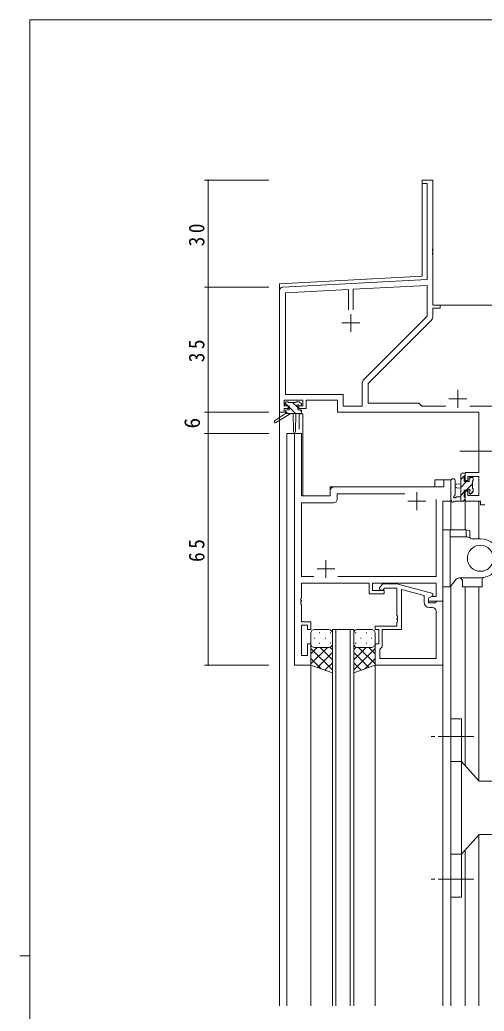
# Model space of a CAD drawing. Units: millimetres on the paper. Extents: x -397 to 397, y -282 to 282.
# Drawn here: x -396.7 to -266.5, y 1.3 to 279.3 of the extents above; entities that cross this region are included whole.
import ezdxf
from ezdxf.enums import TextEntityAlignment as Align

# ---------------------------------------------------------------- set-up
doc = ezdxf.new("R2010")
doc.units = ezdxf.units.MM
doc.linetypes.add('USER2', pattern=[13, 10, -1, 1, -1])
for name, color, linetype, lineweight in [('0-1_YKK_ZWAK', 7, 'Continuous', 18), ('0-3_YKK_11', 7, 'Continuous', 18), ('0-4_YKK_12', 2, 'Continuous', 18), ('0-5_YKK_13', 4, 'Continuous', 18), ('0-6_YKK_D', 6, 'Continuous', 18)]:
    doc.layers.add(name, color=color, linetype=linetype, lineweight=lineweight)
doc.styles.add('ＭＳ ゴシック', font='')
doc.styles.get('ＭＳ ゴシック').set_extended_font_data('MS Gothic')

msp = doc.modelspace()

# ---------------------------------------------------------------- linework, layer by layer
at = {"layer": '0-1_YKK_ZWAK'}
for p, q in [((-393.908, -245.7), (-393.908, 279.3)), ((376.092, 279.3), (-393.908, 279.3)), ((-396.708, 16.8), (-393.908, 16.8))]:
    msp.add_line(p, q, dxfattribs=at)
at = {"layer": '0-3_YKK_11'}
for p, q in [((-283.908, 234.3), (-283.908, 233.4)), ((-280.908, 234.3), (-283.908, 234.3)), ((-280.908, 215.258), (-280.908, 234.3)), ((-283.908, 233.4), (-282.538, 233.4)), ((-282.538, 233.4), (-282.538, 206.468)), ((-281.028, 215.075), (-280.908, 215.258)), ((-281.028, 214.525), (-281.028, 215.075)), ((-280.908, 214.342), (-281.028, 214.525)), ((-281.028, 214.075), (-280.908, 214.258)), ((-281.028, 213.525), (-281.028, 214.075)), ((-280.908, 214.258), (-280.908, 214.342)), ((-280.908, 213.342), (-281.028, 213.525)), ((-280.908, 199.3), (-280.908, 213.342)), ((-282.538, 206.468), (-322.961, 204.35)), ((-323.908, 203.351), (-323.908, 169.3)), ((-304.558, 203.682), (-322.278, 202.753)), ((-304.558, 198), (-304.558, 203.682)), ((-304.558, 198), (-304.558, 203.682)), ((-282.538, 204.836), (-303.258, 203.75)), ((-303.258, 203.75), (-303.258, 198)), ((-282.538, 196.175), (-282.538, 204.836)), ((-322.278, 202.753), (-322.278, 174.23)), ((-278.908, 199.3), (-280.908, 199.3)), ((-280.908, 198.4), (-278.908, 198.4)), ((-280.908, 196.246), (-280.908, 198.4)), ((-278.908, 198.4), (-278.908, 199.3)), ((-303.908, 196.8), (-303.908, 191.8)), ((-300.211, 178.502), (-282.538, 196.175)), ((-299.108, 177.3), (-281.435, 194.973)), ((-306.408, 194.3), (-301.408, 194.3)), ((-300.738, 170.93), (-300.738, 177.23)), ((-299.108, 171.8), (-299.108, 177.3)), ((-273.908, 175.5), (-273.908, 170.5)), ((-322.608, 172.6), (-317.408, 172.6)), ((-322.608, 171.1), (-322.608, 172.6)), ((-322.278, 174.23), (-306.078, 174.23)), ((-317.408, 172.6), (-317.408, 171.1)), ((-316.408, 172.6), (-307.708, 172.6)), ((-316.408, 170.3), (-316.408, 172.6)), ((-307.708, 172.6), (-307.708, 169.3)), ((-306.078, 174.23), (-306.078, 170.93)), ((-276.408, 173), (-271.408, 173)), ((-321.508, 171.1), (-322.608, 171.1)), ((-322.608, 170.3), (-321.508, 170.3)), ((-322.608, 169.3), (-322.608, 170.3)), ((-321.508, 170.3), (-321.508, 171.1)), ((-318.508, 171.1), (-318.508, 170.3)), ((-317.408, 171.1), (-318.508, 171.1)), ((-318.508, 170.3), (-316.408, 170.3)), ((-306.078, 170.93), (-300.738, 170.93)), ((-284.908, 171.8), (-299.108, 171.8)), ((-284.038, 170.93), (-284.908, 171.8)), ((-277.259, 170.93), (-284.038, 170.93)), ((-255.538, 170.93), (-270.558, 170.93)), ((-323.908, 169.3), (-322.608, 169.3)), ((-307.708, 169.3), (-268.038, 169.3)), ((-268.038, 169.3), (-268.038, 152.4)), ((-317.776, 163.3), (-319.706, 163.3)), ((-319.706, 163.3), (-319.706, 98.3)), ((-317.776, 145.8), (-317.776, 163.3)), ((-277.836, 150.3), (-277.836, 148.3)), ((-275.906, 150.3), (-277.836, 150.3)), ((-275.906, 144.3), (-275.906, 150.3)), ((-271.908, 152.4), (-271.908, 150.1)), ((-268.038, 152.4), (-271.908, 152.4)), ((-271.108, 151.2), (-268.038, 151.2)), ((-271.108, 150.1), (-271.108, 151.2)), ((-268.038, 151.2), (-268.038, 145.93)), ((-277.836, 148.3), (-308.706, 148.3)), ((-271.908, 150.1), (-271.108, 150.1)), ((-309.706, 145.8), (-317.776, 145.8)), ((-309.706, 147.3), (-309.706, 145.8)), ((-307.776, 146.37), (-288.756, 146.37)), ((-307.776, 144.87), (-307.776, 146.37)), ((-285.406, 146.8), (-285.406, 141.8)), ((-280.036, 144.8), (-280.036, 123.23)), ((-271.908, 147.1), (-271.908, 144.3)), ((-271.108, 147.1), (-271.908, 147.1)), ((-271.108, 145.93), (-271.108, 147.1)), ((-268.038, 145.93), (-271.108, 145.93)), ((-317.776, 143.87), (-308.776, 143.87)), ((-317.776, 123.23), (-317.776, 143.87)), ((-287.906, 144.3), (-282.906, 144.3)), ((-278.106, 144.3), (-275.906, 144.3)), ((-278.106, 116.3), (-278.106, 144.3)), ((-271.908, 144.3), (-267.608, 144.3)), ((-267.608, 144.3), (-267.608, 143.3)), ((-267.608, 143.3), (-266.408, 143.3)), ((-313.406, 125.3), (-308.406, 125.3)), ((-310.906, 127.8), (-310.906, 122.8)), ((-314.256, 123.23), (-317.776, 123.23)), ((-317.776, 121.3), (-298.806, 121.3)), ((-317.776, 117.258), (-317.776, 121.3)), ((-298.806, 121.3), (-298.806, 118.3)), ((-297.806, 121.3), (-280.036, 121.3)), ((-297.806, 119.3), (-297.806, 121.3)), ((-295.732, 120.324), (-294.957, 121.1)), ((-294.957, 121.1), (-291.012, 121.1)), ((-294.46, 119.9), (-294.884, 119.476)), ((-291.008, 119.9), (-294.46, 119.9)), ((-291.012, 121.1), (-280.908, 118.393)), ((-291.008, 112.258), (-291.008, 119.9)), ((-280.036, 121.3), (-280.036, 117.6)), ((-317.896, 117.075), (-317.776, 117.258)), ((-317.896, 116.525), (-317.896, 117.075)), ((-298.806, 118.3), (-294.606, 118.3)), ((-294.606, 119.3), (-297.806, 119.3)), ((-294.606, 118.3), (-294.606, 119.3)), ((-289.708, 119.508), (-289.708, 108.3)), ((-283.408, 117.82), (-289.708, 119.508)), ((-283.408, 116), (-283.408, 117.82)), ((-280.908, 117.793), (-282.108, 117.1)), ((-282.108, 117.1), (-282.108, 115.8)), ((-281.24, 117.6), (-282.106, 117.1)), ((-282.106, 117.1), (-282.106, 116.3)), ((-280.036, 117.6), (-281.24, 117.6)), ((-280.908, 118.393), (-280.908, 117.793)), ((-317.776, 116.342), (-317.896, 116.525)), ((-317.896, 116.075), (-317.776, 116.258)), ((-317.896, 115.525), (-317.896, 116.075)), ((-317.776, 115.342), (-317.896, 115.525)), ((-317.776, 116.258), (-317.776, 116.342)), ((-317.776, 110.5), (-317.776, 115.342)), ((-282.108, 115.8), (-280.308, 115.8)), ((-282.106, 116.3), (-278.106, 116.3)), ((-281.038, 114.5), (-281.908, 114.5)), ((-280.308, 115.8), (-280.108, 116)), ((-280.108, 116), (-279.808, 116.3)), ((-279.808, 116.3), (-278.108, 116.3)), ((-278.108, 116.3), (-278.108, 98.3)), ((-290.888, 112.075), (-291.008, 112.258)), ((-291.008, 111.342), (-290.888, 111.525)), ((-291.008, 111.258), (-291.008, 111.342)), ((-290.888, 111.075), (-291.008, 111.258)), ((-290.888, 111.525), (-290.888, 112.075)), ((-280.038, 100.23), (-280.038, 113.5)), ((-315.106, 110.5), (-317.776, 110.5)), ((-317.776, 109.5), (-316.106, 109.5)), ((-317.776, 101), (-317.776, 109.5)), ((-316.106, 109.5), (-316.106, 108.3)), ((-315.106, 108.3), (-315.106, 110.5)), ((-297.108, 109.3), (-291.008, 109.3)), ((-297.108, 108.3), (-297.108, 109.3)), ((-291.008, 110.342), (-290.888, 110.525)), ((-291.008, 109.3), (-291.008, 110.342)), ((-290.888, 110.525), (-290.888, 111.075)), ((-316.106, 108.3), (-315.106, 108.3)), ((-296.108, 108.3), (-297.108, 108.3)), ((-296.108, 104.3), (-296.108, 108.3)), ((-295.108, 108.3), (-295.108, 103.5)), ((-289.708, 108.3), (-295.108, 108.3)), ((-316.106, 104.3), (-316.106, 101)), ((-315.106, 104.3), (-316.106, 104.3)), ((-315.106, 98.3), (-315.106, 104.3)), ((-297.108, 104.3), (-296.108, 104.3)), ((-297.108, 98.3), (-297.108, 104.3)), ((-295.608, 103), (-295.808, 102.8)), ((-295.108, 103.5), (-295.608, 103)), ((-316.106, 101), (-317.776, 101)), ((-295.808, 102.8), (-295.808, 100.23)), ((-295.808, 100.23), (-280.038, 100.23)), ((-295.808, 100.23), (-280.038, 100.23)), ((-319.706, 98.3), (-315.106, 98.3)), ((-278.108, 98.3), (-297.108, 98.3))]:
    msp.add_line(p, q, dxfattribs=at)
msp.add_lwpolyline([(-280.036, 144.8), (-280.036, 123.23), (-307.556, 123.23)], dxfattribs=at)
for centre, radius, start, end in [((-322.908, 203.351), 1, 93.00003, 180), ((-282.708, 196.246), 1.8, 314.99999, 359.99998), ((-298.938, 177.23), 1.8, 134.99999, 179.99998), ((-308.706, 147.3), 1, 90.00001, 179.99999), ((-308.776, 144.87), 1, 270.00001, 359.99999), ((-295.308, 119.9), 0.6, 134.99999, 315.00001), ((-281.908, 116), 1.5, 180.00001, 269.99999), ((-281.038, 113.5), 1, 0.00001, 89.99999)]:
    msp.add_arc(centre, radius, start, end, dxfattribs=at)
at = {"layer": '0-4_YKK_12'}
for p, q in [((-283.908, 207.398), (-283.908, 234.3)), ((-283.908, 234.3), (-280.908, 234.3)), ((-280.908, 199.3), (-280.908, 234.3)), ((-283.908, 207.398), (-323.908, 205.301)), ((-323.908, 205.301), (-323.908, 2.8)), ((-280.608, 199.3), (-253.908, 199.3)), ((-317.408, 168.8), (-317.408, 145.8)), ((-317.708, 163.3), (-321.908, 163.3)), ((-321.908, 163.3), (-321.908, 2.8)), ((-319.706, 98.3), (-319.706, 163.3)), ((-317.708, 163.3), (-317.708, 145.8)), ((-280.408, 150.3), (-280.408, 148.3)), ((-275.908, 150.3), (-280.408, 150.3)), ((-275.908, 136.273), (-275.908, 150.3)), ((-309.708, 148.3), (-280.408, 148.3)), ((-309.708, 145.8), (-309.708, 148.3)), ((-317.708, 145.8), (-309.708, 145.8)), ((-278.106, 144.298), (-275.908, 144.298)), ((-278.106, 116.3), (-278.106, 144.298)), ((-271.908, 144.3), (-271.908, 136.298)), ((-268.008, 144.3), (-268.008, 133.798)), ((-275.908, 2.8), (-275.908, 120.542)), ((-271.908, 120.298), (-271.908, 70.2)), ((-268.008, 120.298), (-268.008, 65.91)), ((-278.408, 116.3), (-278.106, 116.3)), ((-309.108, 108.301), (-303.108, 108.301)), ((-309.108, 2.8), (-309.108, 108.301)), ((-308.108, 108.301), (-308.108, 2.8)), ((-304.108, 2.8), (-304.108, 108.301)), ((-303.108, 108.301), (-303.108, 2.8)), ((-315.108, 98.3), (-319.706, 98.3)), ((-315.108, 2.8), (-315.108, 98.3)), ((-297.108, 2.8), (-297.108, 98.3)), ((-278.108, 2.8), (-278.108, 98.3)), ((-268.008, 50.69), (-268.008, 2.8)), ((-271.908, 46.4), (-271.908, 2.8))]:
    msp.add_line(p, q, dxfattribs=at)
msp.add_lwpolyline([(-317.408, 168.8), (-318.408, 168.8), (-318.408, 164.521)], dxfattribs=at)
at = {"layer": '0-5_YKK_13'}
for p, q in [((-321.588, 171.1), (-322.408, 171.92)), ((-322.408, 171.4), (-322.408, 171.9)), ((-322.208, 169.6), (-322.208, 168.9)), ((-322.108, 172.2), (-321.608, 172.2)), ((-321.208, 171.1), (-322.108, 171.1)), ((-321.908, 169.9), (-321.208, 169.9)), ((-321.408, 172), (-319.308, 172)), ((-321.208, 169.9), (-321.208, 171.1)), ((-319.388, 168.9), (-321.208, 170.721)), ((-318.808, 170.566), (-320.243, 172)), ((-319.108, 172.2), (-318.508, 172.2)), ((-318.808, 170.639), (-318.808, 169.9)), ((-318.808, 169.9), (-318.008, 169.9)), ((-318.008, 171.1), (-318.347, 171.1)), ((-318.296, 172.112), (-317.796, 171.612)), ((-317.708, 169.466), (-318.143, 169.9)), ((-317.708, 169.6), (-317.708, 169.2)), ((-322.208, 168.9), (-325.275, 166.849)), ((-320.708, 168.9), (-324.953, 166.343)), ((-321.633, 168.9), (-322.208, 169.476)), ((-318.008, 168.9), (-322.208, 168.9)), ((-320.108, 168.9), (-320.006, 163.892)), ((-319.306, 168.9), (-319.406, 163.892)), ((-273.108, 144.3), (-273.108, 151.9)), ((-271.908, 151.591), (-273.108, 150.391)), ((-272.808, 152.2), (-272.208, 152.2)), ((-272.108, 151.1), (-272.108, 149.8)), ((-271.908, 151.9), (-271.908, 151.3)), ((-270.254, 151), (-270.708, 150.546)), ((-270.708, 149.8), (-270.708, 150.7)), ((-270.408, 151), (-269.908, 151)), ((-269.608, 150.7), (-269.608, 150.2)), ((-275.908, 150.028), (-275.908, 144.866)), ((-274.708, 150.028), (-274.705, 146.067)), ((-273.108, 149.2), (-274.253, 149.098)), ((-273.108, 148), (-274.253, 148.102)), ((-271.454, 149.8), (-273.108, 148.146)), ((-272.108, 149.8), (-270.708, 149.8)), ((-272.108, 147.4), (-272.108, 145.4)), ((-271.169, 147.4), (-272.108, 147.4)), ((-269.808, 149.201), (-271.609, 147.4)), ((-269.808, 150), (-269.808, 147.9)), ((-269.608, 147.7), (-269.608, 147.1)), ((-274.289, 145.5), (-273.108, 145.5)), ((-272.108, 146.901), (-273.108, 145.901)), ((-271.908, 144.856), (-272.464, 144.3)), ((-271.908, 145.2), (-271.908, 144.6)), ((-270.708, 146.6), (-270.708, 146.939)), ((-269.608, 147.156), (-270.46, 146.304)), ((-269.696, 146.888), (-270.196, 146.388)), ((-272.208, 144.3), (-274.889, 144.3)), ((-276.106, 136.298), (-278.106, 136.298)), ((-278.106, 136.298), (-278.106, 120.298)), ((-276.106, 136.298), (-276.106, 120.298)), ((-275.606, 136.298), (-271.606, 136.298)), ((-271.606, 136.298), (-270.606, 136.078)), ((-271.606, 134.347), (-271.606, 136.298)), ((-276.106, 134.347), (-275.606, 134.347)), ((-275.606, 134.347), (-271.606, 134.347)), ((-270.606, 134.298), (-270.606, 136.078)), ((-270.106, 133.798), (-267.606, 133.798)), ((-278.106, 131.501), (-278.106, 131.496)), ((-278.105, 123.733), (-278.106, 123.712)), ((-274.383, 122.427), (-276.106, 120.298)), ((-273.606, 122.798), (-266.883, 122.798)), ((-267.106, 120.298), (-267.106, 122.382)), ((-276.106, 120.298), (-278.106, 120.298)), ((-272.606, 120.298), (-272.606, 121.798)), ((-272.606, 120.298), (-267.106, 120.298)), ((-315.108, 107.3), (-315.108, 104.3)), ((-314.188, 105.937), (-313.988, 105.937)), ((-310.108, 108.3), (-314.108, 108.3)), ((-312.773, 107.352), (-312.573, 107.352)), ((-311.158, 105.937), (-310.958, 105.937)), ((-309.743, 107.352), (-309.543, 107.352)), ((-309.108, 104.3), (-309.108, 107.3)), ((-303.108, 104.3), (-303.108, 107.3)), ((-302.473, 107.352), (-302.673, 107.352)), ((-302.108, 108.3), (-298.108, 108.3)), ((-301.058, 105.937), (-301.258, 105.937)), ((-299.443, 107.352), (-299.643, 107.352)), ((-298.028, 105.937), (-298.228, 105.937)), ((-297.108, 107.3), (-297.108, 104.3)), ((-315.108, 98.3), (-315.108, 104.3)), ((-313.316, 103.3), (-315.108, 101.508)), ((-310.488, 103.3), (-315.108, 98.68)), ((-315.108, 103.032), (-309.108, 97.032)), ((-314.108, 103.3), (-310.508, 103.3)), ((-313.708, 103.3), (-310.108, 103.3)), ((-312.773, 104.522), (-312.573, 104.522)), ((-312.548, 103.3), (-309.108, 99.86)), ((-309.776, 103.357), (-309.108, 102.689)), ((-309.743, 104.522), (-309.543, 104.522)), ((-309.108, 96.157), (-309.108, 104.3)), ((-303.108, 104.3), (-303.108, 96.157)), ((-302.44, 103.357), (-303.108, 102.689)), ((-299.668, 103.3), (-303.108, 99.86)), ((-297.108, 103.032), (-303.108, 97.032)), ((-302.473, 104.522), (-302.673, 104.522)), ((-298.508, 103.3), (-302.108, 103.3)), ((-301.729, 103.3), (-297.108, 98.68)), ((-298.108, 103.3), (-301.708, 103.3)), ((-299.443, 104.522), (-299.643, 104.522)), ((-298.9, 103.3), (-297.108, 101.508)), ((-297.108, 98.3), (-297.108, 104.3)), ((-315.108, 100.203), (-312.147, 97.243)), ((-309.108, 101.851), (-313.304, 97.656)), ((-303.108, 101.851), (-298.912, 97.656)), ((-297.108, 100.203), (-300.069, 97.243)), ((-309.108, 96.157), (-315.108, 98.3)), ((-309.108, 99.023), (-311.22, 96.911)), ((-303.108, 99.023), (-300.997, 96.911)), ((-303.108, 96.157), (-297.108, 98.3)), ((-272.908, 83.3), (-275.908, 83.3)), ((-272.908, 83.3), (-272.908, 71.3)), ((-272.908, 45.3), (-272.908, 71.3)), ((-267.385, 65.8), (-255.908, 65.8)), ((-267.908, 50.8), (-272.908, 45.3)), ((-261.025, 50.8), (-267.908, 50.8)), ((-272.908, 45.3), (-275.908, 45.3)), ((-272.908, 33.3), (-272.908, 45.3))]:
    msp.add_line(p, q, dxfattribs=at)
at = {"layer": '0-5_YKK_13', "linetype": 'USER2'}
for p, q in [((-273.351, 158.3), (-259.465, 158.3)), ((-269.408, 78.3), (-282.408, 78.3)), ((-269.408, 38.3), (-282.408, 38.3))]:
    msp.add_line(p, q, dxfattribs=at)
at = {"layer": '0-5_YKK_13'}
for points in [[(-272.908, 33.3), (-275.908, 33.3), (-275.908, 83.3)], [(-267.385, 65.8), (-267.908, 65.8), (-272.908, 71.3), (-275.908, 71.3)]]:
    msp.add_lwpolyline(points, dxfattribs=at)
msp.add_circle((-267.606, 128.298), 3.65, dxfattribs=at)
for centre, radius, start, end in [((-322.108, 171.9), 0.3, 90, 180), ((-322.108, 171.4), 0.3, 180, 270), ((-321.908, 169.6), 0.3, 90, 180), ((-321.608, 172), 0.2, 0, 90), ((-319.108, 172), 0.2, 90, 180), ((-318.808, 171.1), 0.25, 33.05573, 236.94427), ((-319.108, 170.639), 0.3, 0, 56.94427), ((-318.347, 171.4), 0.3, 213.05573, 270), ((-318.508, 171.9), 0.3, 45, 90), ((-318.008, 171.4), 0.3, 270, 45), ((-318.008, 169.6), 0.3, 0, 90), ((-325.108, 166.6), 0.3, 123.76905, 301.06147), ((-318.008, 169.2), 0.3, 270, 0), ((-319.706, 163.898), 0.3, 181.16963, 358.85539), ((-275.308, 150.028), 0.6, 0.04023, 180.04023), ((-272.808, 151.9), 0.3, 90, 180), ((-272.208, 151.9), 0.3, 0, 90), ((-272.108, 151.3), 0.2, 270, 0), ((-270.408, 150.7), 0.3, 90, 180), ((-269.908, 150.7), 0.3, 0, 90), ((-269.808, 150.2), 0.2, 270, 0), ((-274.208, 148.6), 0.5, 95.09207, 264.90793), ((-271.169, 147.7), 0.3, 270, 326.94427), ((-270.708, 147.4), 0.25, 303.05573, 146.94427), ((-269.808, 147.7), 0.2, 0, 90), ((-275.608, 144.866), 0.3, 180, 229.47122), ((-275.998, 144.41), 0.3, 349.47122, 49.47122), ((-274.808, 145.5), 0.3, 109.18976, 330), ((-275.005, 146.067), 0.3, 289.18976, 0.04023), ((-274.289, 145.2), 0.3, 90, 150), ((-272.208, 144.6), 0.3, 270, 0), ((-272.108, 145.2), 0.2, 360, 90), ((-270.408, 146.939), 0.3, 123.05573, 180), ((-270.408, 146.6), 0.3, 180, 315), ((-269.908, 147.1), 0.3, 315, 0), ((-275.408, 144.3), 0.3, 169.47122, 330), ((-274.889, 144), 0.3, 90, 150), ((-275.618, 133.799), 2.498, 100.56016, 101.28192), ((-275.618, 133.799), 2.498, 100.56019, 101.28195), ((-275.617, 133.799), 2.498, 99.85481, 100.57657), ((-275.617, 133.799), 2.498, 99.85484, 100.5766), ((-275.616, 133.799), 2.498, 99.14961, 99.87136), ((-275.616, 133.799), 2.498, 99.14963, 99.87139), ((-275.616, 133.799), 2.498, 98.44455, 99.16631), ((-275.616, 133.799), 2.498, 98.44457, 99.16633), ((-275.615, 133.799), 2.499, 97.73962, 98.46138), ((-275.615, 133.799), 2.499, 97.73964, 98.46141), ((-275.614, 133.798), 2.499, 97.03482, 97.75658), ((-275.614, 133.798), 2.499, 97.03484, 97.7566), ((-275.613, 133.798), 2.499, 96.33013, 97.05189), ((-275.613, 133.798), 2.499, 96.33015, 97.05191), ((-275.613, 133.798), 2.499, 95.62554, 96.3473), ((-275.613, 133.798), 2.499, 95.62555, 96.34731), ((-275.612, 133.798), 2.499, 94.92104, 95.6428), ((-275.612, 133.798), 2.499, 94.92105, 95.64281), ((-275.611, 133.798), 2.5, 94.21662, 94.93838), ((-275.611, 133.798), 2.5, 94.21663, 94.93839), ((-275.61, 133.798), 2.5, 93.51227, 94.23403), ((-275.61, 133.798), 2.5, 93.51228, 94.23404), ((-275.609, 133.798), 2.5, 92.80798, 93.52974), ((-275.609, 133.798), 2.5, 92.80799, 93.52975), ((-275.609, 133.798), 2.5, 92.10374, 92.8255), ((-275.609, 133.798), 2.5, 92.10375, 92.82551), ((-275.608, 133.798), 2.5, 91.39954, 92.12129), ((-275.608, 133.798), 2.5, 91.39954, 92.1213), ((-275.607, 133.798), 2.5, 90.69536, 91.41712), ((-275.607, 133.798), 2.5, 90.69536, 91.41712), ((-275.606, 133.798), 2.5, 89.9912, 90.71296), ((-275.606, 133.798), 2.5, 89.9912, 90.71296), ((-285.03, 72.78), 63.009, 76.7313, 77.71442), ((-270.106, 134.298), 0.5, 180, 269.99839), ((-267.606, 128.298), 5.5, 279.59407, 90), ((-273.606, 121.798), 1, 0, 141.02334), ((-266.606, 122.382), 0.5, 99.59407, 180), ((-314.108, 107.3), 1, 90, 180), ((-310.108, 107.3), 1, 0, 90), ((-302.108, 107.3), 1, 90, 180), ((-298.108, 107.3), 1, 0, 90), ((-314.108, 104.3), 1, 180, 270), ((-314.108, 104.3), 1, 180, 270), ((-310.108, 104.3), 1, 270, 0), ((-310.108, 104.3), 1, 270, 0), ((-302.108, 104.3), 1, 180, 270), ((-302.108, 104.3), 1, 180, 270), ((-298.108, 104.3), 1, 270, 0), ((-298.108, 104.3), 1, 270, 0)]:
    msp.add_arc(centre, radius, start, end, dxfattribs=at)
at = {"layer": '0-6_YKK_D'}
for p, q in [((-326.908, 234.3), (-344.908, 234.3)), ((-343.908, 204.3), (-343.908, 234.3)), ((-326.908, 204.3), (-344.908, 204.3)), ((-326.908, 204.3), (-344.908, 204.3)), ((-343.908, 169.3), (-343.908, 204.3)), ((-326.908, 169.3), (-344.908, 169.3)), ((-326.908, 169.3), (-344.908, 169.3)), ((-343.908, 169.3), (-343.908, 163.3)), ((-326.908, 163.3), (-344.908, 163.3)), ((-326.908, 163.3), (-344.908, 163.3)), ((-343.908, 163.3), (-343.908, 98.3)), ((-326.908, 98.3), (-344.908, 98.3))]:
    msp.add_line(p, q, dxfattribs=at)
for centre, start, end in [((-343.908, 234.3), 90, 270), ((-343.908, 234.3), 270, 90), ((-343.908, 204.3), 90, 270), ((-343.908, 204.3), 90, 270), ((-343.908, 204.3), 270, 90), ((-343.908, 204.3), 270, 90), ((-343.908, 169.3), 90, 270), ((-343.908, 169.3), 90, 270), ((-343.908, 169.3), 270, 90), ((-343.908, 169.3), 270, 90), ((-343.908, 163.3), 90, 270), ((-343.908, 163.3), 90, 270), ((-343.908, 163.3), 270, 90), ((-343.908, 163.3), 270, 90), ((-343.908, 98.3), 90, 270), ((-343.908, 98.3), 270, 90)]:
    msp.add_arc(centre, 0.106, start, end, dxfattribs=at)

# ---------------------------------------------------------------- texts
at = {"layer": '0-6_YKK_D', "color": 7, "style": 'ＭＳ ゴシック'}
msp.add_text('6', height=4.399, rotation=90, dxfattribs=at).set_placement((-344.908, 164.7), align=Align.BOTTOM_LEFT)
at = {"layer": '0-6_YKK_D', "color": 7, "char_height": 4.399, "attachment_point": 7, "rotation": 90, "style": 'ＭＳ ゴシック'}
for s, insert in [('\\T1.37;\\W0.9;30', (-344.908, 215.78)), ('\\T1.37;\\W0.9;35', (-344.908, 183.28)), ('\\T1.37;\\W0.9;65', (-344.908, 127.28))]:
    msp.add_mtext(s, dxfattribs=dict(at, insert=insert))

doc.saveas('drawing.dxf')
